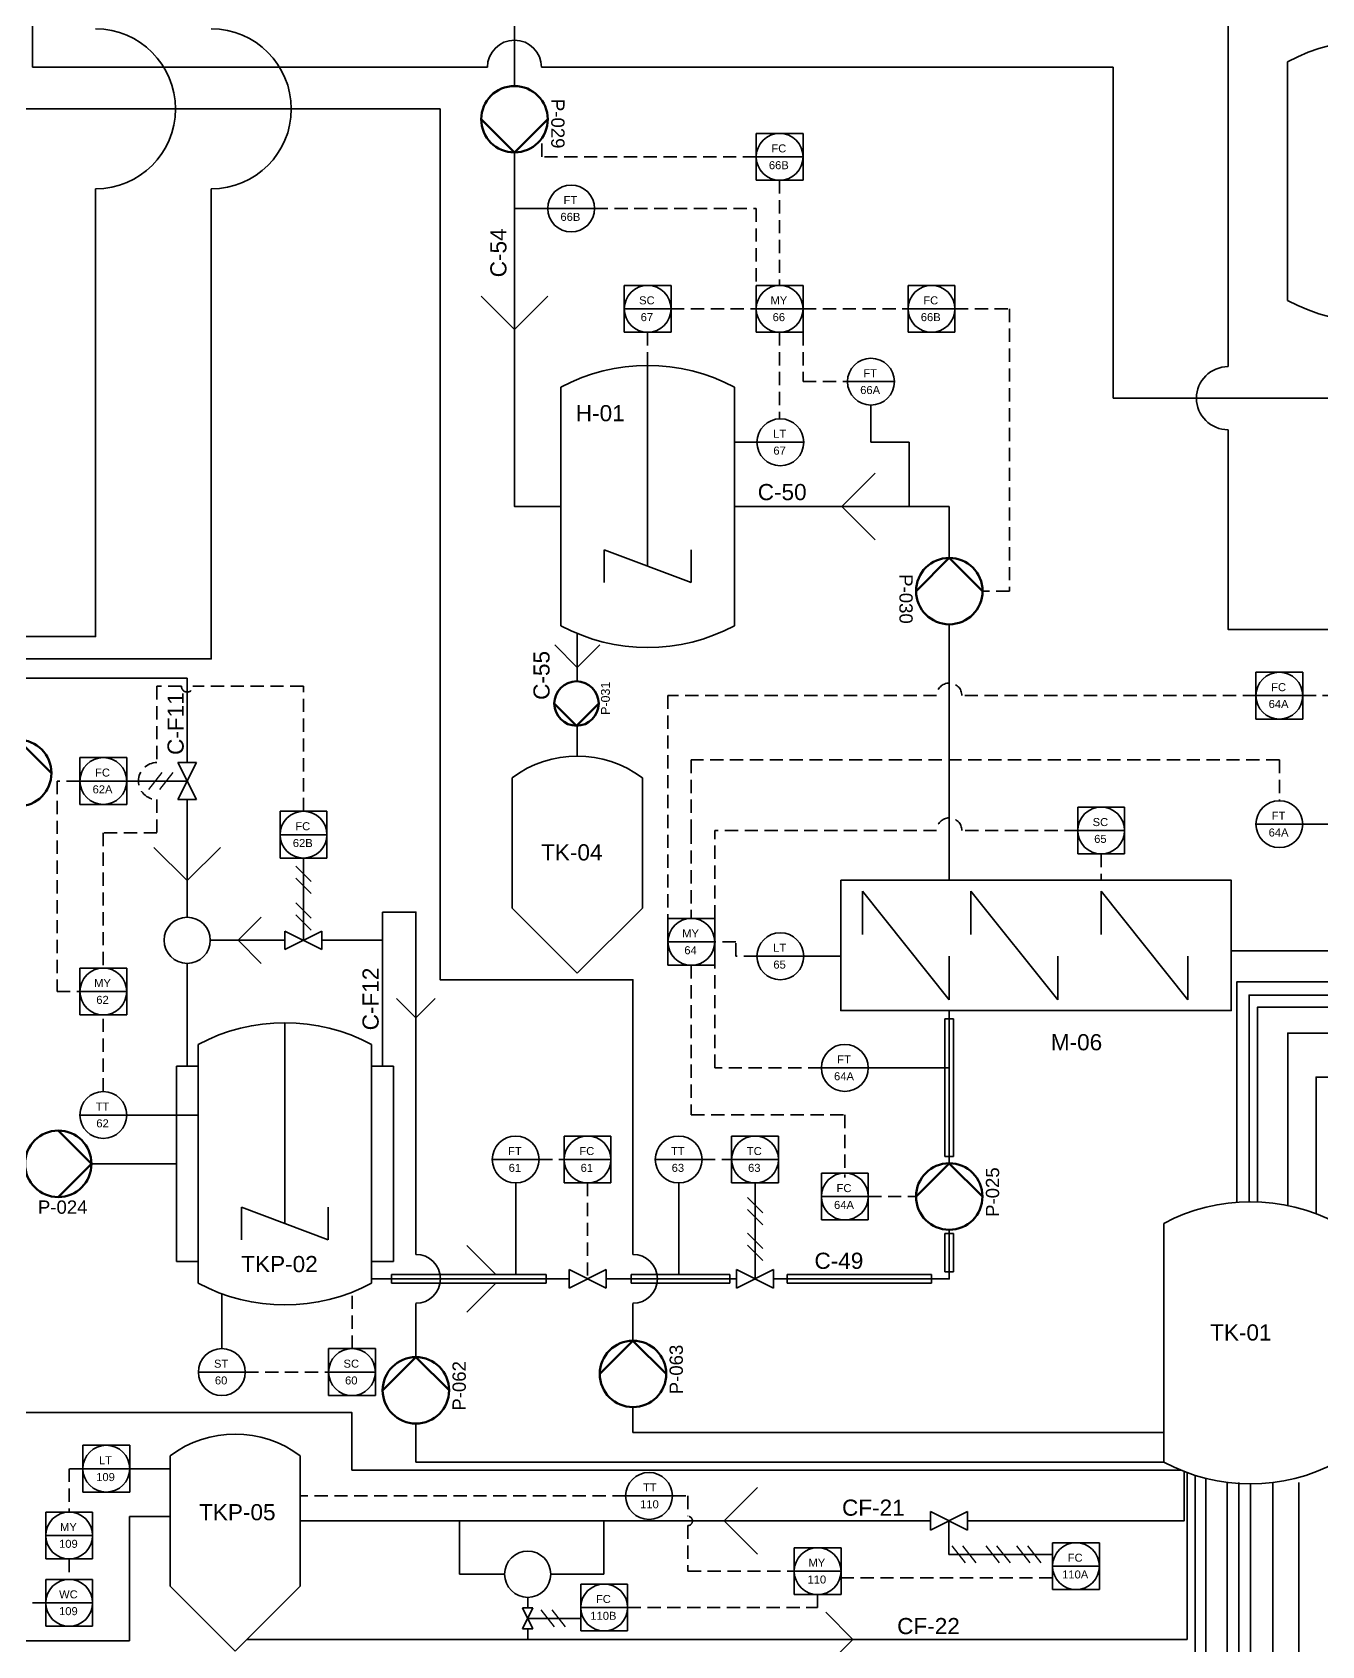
# Paper-space layout 'P&D' of a CAD drawing. Header units: inches, sheet in millimetres. Extents: x 10 to 410, y 10 to 291.
# Drawn here: x 196.4 to 257.3, y 71.1 to 147.3 of the extents above; entities that cross this region are included whole.
import ezdxf

# ---------------------------------------------------------------- set-up
doc = ezdxf.new("R2010")
doc.units = ezdxf.units.IN
doc.header["$LTSCALE"] = 5
doc.header["$MEASUREMENT"] = 0
doc.linetypes.add('DASHED2', pattern=[0.375, 0.25, -0.125])
doc.linetypes.add('LÍNEAS_OCULTAS2', pattern=[0.1875, 0.125, -0.0625])
doc.styles.add('TEXTO_CUADRO', font='arial.ttf', dxfattribs={"height": 2})
doc.styles.add('TEXTO_INSTRUMENTOS', font='arial.ttf', dxfattribs={"height": 1})

# ---------------------------------------------------------------- blocks, each defined once
blk = doc.blocks.new('vessel con camisa')
at = {"lineweight": 35}
for p, q in [((243.137, 255.095), (243.137, 244.095)), ((251.137, 255.095), (251.137, 244.095)), ((242.137, 254.095), (243.137, 254.095)), ((242.137, 245.095), (242.137, 254.095)), ((243.137, 254.095), (243.137, 245.095)), ((252.137, 254.095), (251.137, 254.095)), ((252.137, 245.095), (252.137, 254.095)), ((243.137, 245.095), (242.137, 245.095)), ((251.137, 245.095), (252.137, 245.095))]:
    blk.add_line(p, q, dxfattribs=at)
for centre, start, end in [((247.137, 247.595), 61.92751, 118.07249), ((247.137, 251.595), 241.92751, 298.07249)]:
    blk.add_arc(centre, 8.5, start, end, dxfattribs=at)
blk = doc.blocks.new('Valvula generica')
at = {"color": 7, "lineweight": 35}
for p, q in [((242.605, 259.104), (243.459, 257.398)), ((242.605, 259.104), (243.459, 259.104)), ((242.605, 257.398), (243.459, 259.104)), ((242.605, 257.398), (243.459, 257.398))]:
    blk.add_line(p, q, dxfattribs=at)
blk = doc.blocks.new('NEUMATICA_HORIZONTAL')
for p, q in [((-0.808, -0.394), (-0.192, 0.394)), ((-0.308, -0.394), (0.308, 0.394))]:
    blk.add_line(p, q)
blk = doc.blocks.new('NEUMATICA_VERTICAL')
for p, q in [((0.354, -0.079), (-0.354, 0.629)), ((0.354, -0.629), (-0.354, 0.079))]:
    blk.add_line(p, q)
blk = doc.blocks.new('mezclador generico')
at = {"lineweight": 35}
for p, q in [((205.312, 253.06), (206.312, 253.06)), ((206.312, 252.56), (206.312, 252.06)), ((206.312, 252.06), (206.312, 252.56)), ((206.312, 252.56), (210.312, 247.56)), ((206.312, 252.56), (206.312, 250.56)), ((211.312, 252.56), (215.312, 247.56)), ((211.312, 252.56), (211.312, 250.56)), ((217.312, 252.56), (221.312, 247.56)), ((217.312, 252.56), (217.312, 250.56)), ((210.312, 249.56), (210.312, 247.56)), ((215.312, 249.56), (215.312, 247.56)), ((221.312, 249.56), (221.312, 247.56)), ((210.312, 247.56), (210.312, 248.06)), ((211.312, 247.06), (210.312, 247.06))]:
    blk.add_line(p, q, dxfattribs=at)
for points in [[(205.312, 253.06), (205.312, 247.06), (211.312, 247.06)], [(205.312, 253.06), (211.312, 253.06)], [(211.312, 253.06), (217.312, 253.06)], [(217.312, 253.06), (223.312, 253.06), (223.312, 252.56)], [(211.312, 247.06), (223.312, 247.06), (223.312, 252.56)]]:
    blk.add_lwpolyline(points, dxfattribs=at)
blk = doc.blocks.new('vessel con agitador')
at = {"lineweight": 35}
for p, q in [((237.264, 259.369), (237.264, 250.869)), ((235.264, 250.869), (235.264, 249.369)), ((239.264, 249.369), (235.264, 250.869)), ((237.264, 250.869), (237.264, 250.119)), ((239.264, 250.869), (239.264, 249.369))]:
    blk.add_line(p, q, dxfattribs=at)
for points in [[(233.264, 258.369), (233.264, 247.369)], [(241.264, 247.369), (241.264, 247.369), (241.264, 258.369)]]:
    blk.add_lwpolyline(points, dxfattribs=at)
for centre, start, end in [((237.264, 250.869), 61.92751, 118.07249), ((237.264, 254.869), 241.92751, 298.07249)]:
    blk.add_arc(centre, 8.5, start, end, dxfattribs=at)
blk = doc.blocks.new('bomba')
at = {"lineweight": 100}
for p, q in [((186.71, 141.99), (191.7, 137)), ((191.7, 137), (186.71, 132)), ((191.71, 137), (191.7, 137)), ((186.71, 132), (186.71, 131.99))]:
    blk.add_line(p, q, dxfattribs=at)
blk.add_circle((186.71, 137), 5, dxfattribs=at)
at = {"lineweight": 100, "style": 'TEXTO_CUADRO'}
blk.add_attdef('P-101', (183.22, 129.4), '', height=2, dxfattribs=at)
blk = doc.blocks.new('VESSEL CONICO')
at = {"lineweight": 35}
for p, q in [((222.399, 129.706), (222.399, 123.706)), ((228.399, 123.706), (228.399, 129.706)), ((222.399, 123.706), (225.399, 120.706)), ((225.399, 120.706), (228.399, 123.706))]:
    blk.add_line(p, q, dxfattribs=at)
blk.add_arc((225.399, 125.706), 5, 53.1301, 126.8699, dxfattribs=at)
blk = doc.blocks.new('vessel with dished ends')
at = {"lineweight": 35}
for p, q in [((127.999, 243.232), (127.999, 254.232)), ((135.999, 254.232), (135.999, 243.232))]:
    blk.add_line(p, q, dxfattribs=at)
for centre, start, end in [((131.999, 246.732), 61.92751, 118.07249), ((131.999, 250.732), 241.92751, 298.07249)]:
    blk.add_arc(centre, 8.5, start, end, dxfattribs=at)

psp = doc.layouts.new('P&D')

# ---------------------------------------------------------------- linework, layer by layer
at = {"color": 18, "lineweight": 35, "true_color": 0x000000}
for p, q in [((196.379, 195.011), (196.379, 145.624)), ((196.379, 145.624), (206.572, 145.624)), ((217.86, 145.624), (206.572, 145.624)), ((247.396, 145.624), (220.414, 145.624)), ((247.396, 130.002), (247.396, 145.624)), ((258.452, 130.002), (247.396, 130.002)), ((208.295, 100.521), (208.295, 91.046)), ((208.295, 91.046), (206.246, 91.814)), ((206.246, 91.814), (206.246, 90.277)), ((210.343, 90.277), (210.343, 91.814)), ((208.295, 91.046), (210.343, 90.277))]:
    psp.add_line(p, q, dxfattribs=at)
at = {"lineweight": 35}
for p, q in [((219.137, 144.737), (219.137, 152.077)), ((230.548, 141.392), (230.548, 142.499)), ((230.548, 142.499), (231.655, 142.499)), ((232.761, 142.499), (231.655, 142.499)), ((232.761, 141.392), (232.761, 142.499)), ((230.548, 141.392), (232.761, 141.392)), ((230.548, 141.392), (230.548, 140.286)), ((232.761, 141.392), (232.761, 140.286)), ((230.548, 140.286), (231.655, 140.286)), ((232.761, 140.286), (231.655, 140.286)), ((220.706, 138.954), (222.919, 138.954)), ((219.137, 133.246), (217.567, 134.814)), ((219.137, 133.246), (220.706, 134.814)), ((224.318, 134.221), (224.318, 135.327)), ((224.318, 135.327), (225.424, 135.327)), ((226.531, 135.327), (225.424, 135.327)), ((226.531, 134.221), (226.531, 135.327)), ((230.548, 134.221), (230.548, 135.327)), ((230.548, 135.327), (231.655, 135.327)), ((232.761, 135.327), (231.655, 135.327)), ((232.761, 134.221), (232.761, 135.327)), ((237.72, 134.221), (237.72, 135.327)), ((237.72, 135.327), (238.826, 135.327)), ((239.933, 135.327), (238.826, 135.327)), ((239.933, 134.221), (239.933, 135.327)), ((224.318, 134.221), (226.531, 134.221)), ((224.318, 134.221), (224.318, 133.114)), ((226.531, 134.221), (226.531, 133.114)), ((230.548, 134.221), (232.761, 134.221)), ((230.548, 134.221), (230.548, 133.114)), ((232.761, 134.221), (232.761, 133.114)), ((237.72, 134.221), (239.933, 134.221)), ((237.72, 134.221), (237.72, 133.114)), ((239.933, 134.221), (239.933, 133.114)), ((224.318, 133.114), (225.424, 133.114)), ((226.531, 133.114), (225.424, 133.114)), ((230.548, 133.114), (231.655, 133.114)), ((232.761, 133.114), (231.655, 133.114)), ((237.72, 133.114), (238.826, 133.114)), ((239.933, 133.114), (238.826, 133.114)), ((234.86, 130.782), (237.072, 130.782)), ((230.583, 127.921), (232.796, 127.921)), ((234.594, 124.891), (236.161, 126.461)), ((239.665, 124.891), (229.522, 124.891)), ((234.594, 124.891), (236.161, 123.322)), ((239.665, 122.462), (239.665, 124.891)), ((222.101, 118.892), (222.101, 116.638)), ((222.1, 117.296), (221.036, 118.359)), ((222.1, 117.296), (223.164, 118.359)), ((254.143, 115.962), (254.143, 117.069)), ((254.143, 117.069), (255.249, 117.069)), ((256.356, 117.069), (255.249, 117.069)), ((256.356, 115.962), (256.356, 117.069)), ((254.143, 115.962), (256.356, 115.962)), ((254.143, 115.962), (254.143, 114.856)), ((256.356, 115.962), (256.356, 114.856)), ((222.101, 114.578), (222.101, 113.108)), ((254.143, 114.856), (255.249, 114.856)), ((256.356, 114.856), (255.249, 114.856)), ((198.616, 111.932), (198.616, 113.039)), ((198.616, 113.039), (199.723, 113.039)), ((200.829, 113.039), (199.723, 113.039)), ((200.829, 111.932), (200.829, 113.039)), ((198.616, 111.932), (200.829, 111.932)), ((198.616, 111.932), (198.616, 110.826)), ((200.829, 111.932), (200.829, 110.826)), ((198.616, 110.826), (199.723, 110.826)), ((198.616, 110.826), (199.723, 110.826)), ((200.829, 110.826), (199.723, 110.826)), ((208.07, 109.399), (208.07, 110.506)), ((208.07, 110.506), (209.176, 110.506)), ((210.283, 110.506), (209.176, 110.506)), ((210.283, 109.399), (210.283, 110.506)), ((245.73, 109.595), (245.73, 110.702)), ((245.73, 110.702), (246.836, 110.702)), ((247.942, 110.702), (246.836, 110.702)), ((247.942, 109.595), (247.942, 110.702)), ((254.143, 109.896), (256.356, 109.896)), ((208.07, 109.399), (210.283, 109.399)), ((208.07, 109.399), (208.07, 108.293)), ((210.283, 109.399), (210.283, 108.293)), ((245.73, 109.595), (247.942, 109.595)), ((245.73, 109.595), (245.73, 108.489)), ((247.942, 109.595), (247.942, 108.489)), ((208.07, 108.293), (209.176, 108.293)), ((208.07, 108.293), (209.176, 108.293)), ((210.283, 108.293), (209.176, 108.293)), ((245.73, 108.489), (246.836, 108.489)), ((247.942, 108.489), (246.836, 108.489)), ((226.38, 104.339), (226.38, 105.445)), ((226.38, 105.445), (227.486, 105.445)), ((228.592, 105.445), (227.486, 105.445)), ((228.592, 104.339), (228.592, 105.445)), ((226.38, 104.339), (228.592, 104.339)), ((226.38, 104.339), (226.38, 103.233)), ((228.592, 104.339), (228.592, 103.233)), ((230.583, 103.661), (232.796, 103.661)), ((252.982, 103.917), (259.729, 103.917)), ((198.616, 101.997), (198.616, 103.104)), ((198.616, 103.104), (199.723, 103.104)), ((200.829, 103.104), (199.723, 103.104)), ((200.829, 101.997), (200.829, 103.104)), ((226.38, 103.233), (227.486, 103.233)), ((226.38, 103.233), (227.486, 103.233)), ((228.592, 103.233), (227.486, 103.233)), ((198.616, 101.997), (200.829, 101.997)), ((198.616, 101.997), (198.616, 100.891)), ((200.829, 101.997), (200.829, 100.891)), ((198.616, 100.891), (199.723, 100.891)), ((198.616, 100.891), (199.723, 100.891)), ((200.829, 100.891), (199.723, 100.891)), ((239.461, 94.205), (239.461, 100.7)), ((239.461, 100.7), (239.87, 100.7)), ((239.87, 94.205), (239.87, 100.7)), ((233.625, 98.391), (235.838, 98.391)), ((198.616, 96.168), (200.829, 96.168)), ((221.482, 94.068), (221.482, 95.174)), ((221.482, 95.174), (222.588, 95.174)), ((223.694, 95.174), (222.588, 95.174)), ((223.694, 94.068), (223.694, 95.174)), ((229.39, 94.068), (229.39, 95.174)), ((229.39, 95.174), (230.496, 95.174)), ((231.602, 95.174), (230.496, 95.174)), ((231.602, 94.068), (231.602, 95.174)), ((199.164, 93.863), (203.173, 93.863)), ((218.087, 94.068), (220.3, 94.068)), ((221.482, 94.068), (223.694, 94.068)), ((221.482, 94.068), (221.482, 92.961)), ((223.694, 94.068), (223.694, 92.961)), ((225.782, 94.068), (227.995, 94.068)), ((229.39, 94.068), (231.602, 94.068)), ((229.39, 94.068), (229.39, 92.961)), ((231.602, 94.068), (231.602, 92.961)), ((239.461, 94.205), (239.87, 94.205)), ((221.482, 92.961), (222.588, 92.961)), ((223.694, 92.961), (222.588, 92.961)), ((229.39, 92.961), (230.496, 92.961)), ((231.602, 92.961), (230.496, 92.961)), ((233.625, 92.318), (233.625, 93.425)), ((233.625, 93.425), (234.732, 93.425)), ((235.838, 93.425), (234.732, 93.425)), ((235.838, 92.318), (235.838, 93.425)), ((233.625, 92.318), (235.838, 92.318)), ((233.625, 92.318), (233.625, 91.212)), ((235.838, 92.318), (235.838, 91.212)), ((233.625, 91.212), (234.732, 91.212)), ((235.838, 91.212), (234.732, 91.212)), ((218.258, 88.638), (216.895, 90.003)), ((239.461, 88.771), (239.461, 90.572)), ((239.461, 90.572), (239.87, 90.572)), ((239.87, 88.771), (239.87, 90.572)), ((212.392, 88.229), (212.392, 88.434)), ((213.334, 88.638), (220.631, 88.638)), ((213.334, 88.229), (213.334, 88.638)), ((220.631, 88.638), (220.631, 88.229)), ((223.462, 88.434), (229.622, 88.434)), ((224.644, 88.638), (229.312, 88.638)), ((224.644, 88.638), (224.644, 88.229)), ((229.312, 88.638), (229.312, 88.229)), ((231.37, 88.434), (236.836, 88.434)), ((232.007, 88.638), (238.82, 88.638)), ((232.007, 88.638), (232.007, 88.229)), ((238.82, 88.638), (238.82, 88.229)), ((239.461, 88.771), (239.87, 88.771)), ((213.334, 88.229), (220.631, 88.229)), ((218.258, 88.229), (216.895, 86.864)), ((224.644, 88.229), (229.312, 88.229)), ((232.007, 88.229), (238.82, 88.229)), ((210.361, 84.033), (210.361, 85.139)), ((210.361, 85.139), (211.467, 85.139)), ((212.574, 85.139), (211.467, 85.139)), ((212.574, 84.033), (212.574, 85.139)), ((204.215, 84.033), (206.427, 84.033)), ((210.361, 84.033), (212.574, 84.033)), ((210.361, 84.033), (210.361, 82.926)), ((212.574, 84.033), (212.574, 82.926)), ((210.361, 82.926), (211.467, 82.926)), ((212.574, 82.926), (211.467, 82.926)), ((198.757, 79.473), (198.757, 80.579)), ((198.757, 80.579), (199.864, 80.579)), ((200.97, 80.579), (199.864, 80.579)), ((200.97, 79.473), (200.97, 80.579)), ((198.757, 79.473), (200.97, 79.473)), ((198.757, 79.473), (198.757, 78.366)), ((200.97, 79.473), (200.97, 78.366)), ((198.757, 78.366), (199.864, 78.366)), ((200.97, 78.366), (199.864, 78.366)), ((226.595, 78.188), (224.383, 78.188)), ((197.005, 76.322), (197.005, 77.428)), ((197.005, 77.428), (198.111, 77.428)), ((199.218, 77.428), (198.111, 77.428)), ((199.218, 76.322), (199.218, 77.428)), ((200.959, 71.342), (200.959, 77.216)), ((200.959, 77.216), (202.88, 77.216)), ((197.005, 76.322), (199.218, 76.322)), ((197.005, 76.322), (197.005, 75.215)), ((199.218, 76.322), (199.218, 75.215)), ((232.342, 74.637), (232.342, 75.743)), ((232.342, 75.743), (233.448, 75.743)), ((234.554, 75.743), (233.448, 75.743)), ((234.554, 74.637), (234.554, 75.743)), ((244.54, 74.874), (244.54, 75.981)), ((244.54, 75.981), (245.646, 75.981)), ((246.753, 75.981), (245.646, 75.981)), ((246.753, 74.874), (246.753, 75.981)), ((197.005, 75.215), (198.111, 75.215)), ((199.218, 75.215), (198.111, 75.215)), ((232.342, 74.637), (234.554, 74.637)), ((232.342, 74.637), (232.342, 73.531)), ((234.554, 74.637), (234.554, 73.531)), ((244.54, 74.874), (246.753, 74.874)), ((244.54, 74.874), (244.54, 73.768)), ((246.753, 74.874), (246.753, 73.768)), ((197.005, 73.143), (197.005, 74.249)), ((197.005, 74.249), (198.111, 74.249)), ((199.218, 74.249), (198.111, 74.249)), ((199.218, 73.143), (199.218, 74.249)), ((222.264, 72.924), (222.264, 74.03)), ((222.264, 74.03), (223.371, 74.03)), ((224.477, 74.03), (223.371, 74.03)), ((224.477, 72.924), (224.477, 74.03)), ((197.005, 73.143), (199.218, 73.143)), ((197.005, 73.143), (197.005, 72.037)), ((199.218, 73.143), (199.218, 72.037)), ((232.342, 73.531), (233.448, 73.531)), ((234.554, 73.531), (233.448, 73.531)), ((244.54, 73.768), (245.646, 73.768)), ((246.753, 73.768), (245.646, 73.768)), ((222.264, 72.924), (224.477, 72.924)), ((222.264, 72.924), (222.264, 71.817)), ((224.477, 72.924), (224.477, 71.817)), ((197.005, 72.037), (198.111, 72.037)), ((199.218, 72.037), (198.111, 72.037)), ((222.264, 71.817), (223.371, 71.817)), ((224.477, 71.817), (223.371, 71.817)), ((186.248, 71.342), (200.959, 71.342))]:
    psp.add_line(p, q, dxfattribs=at)
at = {"color": 3, "linetype": 'LÍNEAS_OCULTAS2', "lineweight": 35}
for p, q in [((220.428, 141.392), (220.428, 142.28)), ((230.548, 141.392), (220.428, 141.392)), ((231.655, 140.286), (231.655, 135.327)), ((222.919, 138.954), (230.548, 138.954)), ((230.548, 138.954), (230.548, 135.327)), ((226.531, 134.221), (230.548, 134.221)), ((232.761, 134.221), (237.72, 134.221)), ((239.933, 134.221), (242.507, 134.221)), ((242.507, 134.221), (242.507, 120.895)), ((225.424, 133.114), (225.424, 131.549)), ((231.655, 133.114), (231.655, 129.027)), ((232.761, 133.114), (232.761, 130.782)), ((232.761, 130.782), (234.86, 130.782)), ((242.507, 120.895), (241.233, 120.895)), ((256.356, 115.962), (258.161, 115.962)), ((255.249, 112.929), (227.486, 112.929)), ((227.486, 112.929), (227.486, 109.595)), ((255.249, 112.929), (255.249, 111.003)), ((228.592, 105.445), (228.592, 109.595)), ((246.836, 108.489), (246.836, 107.246)), ((229.588, 104.339), (228.592, 104.339)), ((229.588, 103.661), (229.588, 104.339)), ((230.583, 103.661), (229.588, 103.661)), ((228.592, 98.391), (228.592, 103.233)), ((199.723, 97.274), (199.723, 100.891)), ((233.625, 98.391), (228.592, 98.391)), ((220.3, 94.068), (221.482, 94.068)), ((227.995, 94.068), (229.39, 94.068)), ((235.838, 92.318), (238.098, 92.318)), ((211.467, 85.139), (211.467, 87.803)), ((206.427, 84.033), (210.361, 84.033)), ((198.757, 79.473), (198.111, 79.473)), ((198.111, 79.473), (198.111, 77.428)), ((224.383, 78.188), (209.026, 78.188)), ((227.319, 76.788), (227.319, 74.637)), ((198.111, 75.215), (198.111, 74.249)), ((227.319, 74.637), (232.342, 74.637)), ((233.448, 72.924), (233.448, 73.531)), ((224.477, 72.924), (233.448, 72.924))]:
    psp.add_line(p, q, dxfattribs=at)
at = {"color": 3, "lineweight": 35}
for p, q in [((220.706, 138.954), (219.137, 138.954)), ((235.966, 129.676), (235.966, 127.921)), ((230.583, 127.921), (229.522, 127.921)), ((235.966, 127.921), (237.766, 127.921)), ((237.766, 127.921), (237.766, 124.891)), ((256.356, 109.896), (259.729, 109.896)), ((232.796, 103.661), (234.544, 103.661)), ((235.838, 98.391), (239.665, 98.391)), ((200.829, 96.168), (204.197, 96.168)), ((219.194, 92.961), (219.194, 88.638)), ((226.889, 92.961), (226.889, 88.638)), ((230.496, 92.961), (230.496, 88.434)), ((212.392, 88.434), (212.392, 88.229)), ((205.321, 85.139), (205.321, 87.728)), ((200.97, 79.473), (202.88, 79.473)), ((219.76, 72.41), (222.264, 72.41))]:
    psp.add_line(p, q, dxfattribs=at)
at = {"color": 5, "lineweight": 35}
for p, q in [((203.685, 112.806), (203.685, 116.79)), ((203.685, 105.504), (203.685, 111.058)), ((203.685, 107.232), (202.116, 108.799)), ((203.685, 107.232), (205.255, 108.799)), ((206.098, 104.413), (207.184, 105.501)), ((212.904, 104.413), (212.904, 105.742)), ((204.776, 104.413), (208.295, 104.413)), ((206.098, 104.413), (207.184, 103.326)), ((210.043, 104.413), (212.904, 104.413)), ((212.904, 98.472), (212.904, 104.413)), ((203.685, 98.472), (203.685, 103.323)), ((214.483, 100.756), (213.569, 101.669)), ((214.483, 100.756), (215.397, 101.669)), ((250.904, 71.419), (250.904, 79.286)), ((229.042, 77.009), (230.61, 78.578)), ((251.27, 70.009), (251.27, 79.161)), ((216.534, 74.492), (216.534, 77.009)), ((223.356, 74.492), (223.356, 77.009)), ((229.042, 77.009), (230.61, 75.439)), ((218.67, 74.492), (216.534, 74.492)), ((220.851, 74.492), (223.356, 74.492)), ((219.76, 73.401), (219.76, 72.899)), ((235.109, 71.419), (233.832, 72.698)), ((219.76, 71.921), (219.76, 71.419)), ((206.51, 71.419), (219.315, 71.419)), ((219.315, 71.419), (250.904, 71.419)), ((235.109, 71.419), (233.832, 70.14))]:
    psp.add_line(p, q, dxfattribs=at)
for points in [[(291.312, 158.705), (291.312, 143.263), (283.374, 143.263), (283.374, 129.345), (263.204, 129.345), (263.204, 101.83), (254.217, 101.83), (253.818, 101.83), (253.818, 92.075)], [(239.983, 156.532), (252.829, 156.532), (252.829, 131.493)], [(191.819, 143.657), (193.056, 143.657), (215.628, 143.657), (215.628, 106.113), (215.628, 106.113), (215.628, 102.55), (216.616, 102.55), (224.732, 102.55), (224.732, 89.589)], [(290.911, 141.439), (284.212, 141.439), (284.212, 128.234), (267.715, 128.234), (263.787, 128.234), (263.787, 101.252), (254.217, 101.252), (254.217, 92.069)], [(199.36, 139.882), (199.36, 118.753), (189.928, 118.753)], [(290.911, 139.865), (286.139, 139.865), (286.139, 125.633), (265.661, 125.633), (265.661, 100.034), (255.645, 100.034), (255.645, 91.896)], [(252.829, 128.511), (252.829, 119.089), (258.452, 119.089)], [(66.502, 119.472), (66.502, 114.382), (37.001, 114.382), (37.001, 64.125), (256.177, 64.125), (256.177, 78.822)], [(75.091, 119.16), (75.091, 112.882), (39.441, 112.882), (39.441, 65.616), (254.942, 65.616), (254.942, 78.822)], [(261.006, 119.089), (262.503, 119.089), (262.503, 102.456), (253.249, 102.456), (253.249, 92.069)], [(203.685, 116.79), (195.707, 116.79), (195.707, 113.874)], [(306.894, 117.046), (268.324, 117.046), (268.324, 97.96), (256.985, 97.96), (256.985, 91.505)], [(212.904, 105.742), (214.483, 105.742), (214.483, 89.589)], [(138.738, 95.911), (138.738, 68.067), (252.787, 68.067), (252.787, 78.828)], [(142.372, 94.285), (142.372, 68.924), (251.772, 68.924), (251.772, 79.019)], [(195.707, 92.716), (195.707, 82.121), (211.458, 82.121), (211.458, 79.407), (250.589, 79.407), (250.589, 79.407)], [(214.483, 87.278), (214.483, 84.74)], [(224.732, 87.278), (224.732, 85.514)], [(224.732, 82.378), (224.732, 81.184), (249.791, 81.184)], [(214.483, 81.605), (214.483, 79.783), (249.791, 79.783)], [(240.525, 77.009), (250.751, 77.009), (250.751, 79.343)], [(108.957, 76.55), (108.957, 66.337), (253.886, 66.337), (253.888, 78.758)], [(129.49, 76.55), (129.49, 66.966), (253.337, 66.966), (253.337, 78.828)], [(209.026, 77.009), (238.777, 77.009)]]:
    psp.add_lwpolyline(points, dxfattribs=at)
at = {"lineweight": 35}
for points in [[(221.327, 124.891), (219.137, 124.891), (219.137, 141.601)], [(239.665, 107.246), (239.665, 119.327)], [(239.665, 93.886), (239.665, 101.1)], [(236.836, 88.434), (239.665, 88.434), (239.665, 90.751)], [(212.392, 88.434), (221.714, 88.434)]]:
    psp.add_lwpolyline(points, dxfattribs=at)
at = {"color": 6, "lineweight": 35}
psp.add_lwpolyline([(189.928, 117.694), (204.823, 117.694), (204.823, 139.882)], dxfattribs=at)
at = {"color": 3, "linetype": 'LÍNEAS_OCULTAS2', "lineweight": 35}
for points in [[(203.413, 116.402), (202.257, 116.402), (202.257, 112.806)], [(209.176, 110.506), (209.176, 116.402), (203.957, 116.402)], [(239.07, 115.962), (226.38, 115.962), (226.38, 105.445)], [(254.143, 115.962), (240.261, 115.962)], [(198.616, 111.932), (197.539, 111.932), (197.539, 101.997), (198.616, 101.997)], [(202.257, 111.058), (202.257, 109.489), (199.723, 109.489), (199.723, 103.104)], [(227.486, 109.595), (227.486, 105.445)], [(239.07, 109.595), (228.592, 109.595)], [(245.73, 109.595), (240.261, 109.595)], [(227.486, 103.233), (227.486, 96.172), (234.732, 96.172), (234.732, 93.22)], [(222.588, 92.961), (222.588, 88.434)], [(226.595, 78.188), (227.319, 78.188), (227.319, 77.229)], [(244.54, 74.321), (234.554, 74.321)], [(197.005, 73.143), (194.155, 73.143), (194.155, 71.342)]]:
    psp.add_lwpolyline(points, dxfattribs=at)
at = {"color": 3, "lineweight": 35}
for points in [[(203.685, 111.932), (200.829, 111.932)], [(209.169, 104.413), (209.169, 108.293)], [(244.54, 75.428), (239.651, 75.428), (239.651, 77.009)]]:
    psp.add_lwpolyline(points, dxfattribs=at)
at = {"lineweight": 35}
for centre, radius in [((231.655, 141.392), 1.106), ((221.813, 138.954), 1.106), ((225.424, 134.221), 1.106), ((231.655, 134.221), 1.106), ((238.826, 134.221), 1.106), ((235.966, 130.782), 1.106), ((231.689, 127.921), 1.106), ((255.249, 115.962), 1.106), ((199.723, 111.932), 1.106), ((209.176, 109.399), 1.106), ((246.836, 109.595), 1.106), ((255.249, 109.896), 1.106), ((203.685, 104.413), 1.091), ((227.486, 104.339), 1.106), ((231.689, 103.661), 1.106), ((199.723, 101.997), 1.106), ((234.732, 98.391), 1.106), ((199.723, 96.168), 1.106), ((219.194, 94.068), 1.106), ((222.588, 94.068), 1.106), ((226.889, 94.068), 1.106), ((230.496, 94.068), 1.106), ((234.732, 92.318), 1.106), ((205.321, 84.033), 1.106), ((211.467, 84.033), 1.106), ((199.864, 79.473), 1.106), ((225.489, 78.188), 1.106), ((198.111, 76.322), 1.106), ((219.76, 74.492), 1.091), ((233.448, 74.637), 1.106), ((245.646, 74.874), 1.106), ((198.111, 73.143), 1.106), ((223.371, 72.924), 1.106)]:
    psp.add_circle(centre, radius, dxfattribs=at)
at = {"color": 5, "lineweight": 35}
for centre, radius, start, end in [((199.36, 143.657), 3.775, 270, 90), ((252.829, 130.002), 1.491, 90, 270), ((214.483, 88.434), 1.155, 270, 90), ((224.732, 88.434), 1.155, 270, 90)]:
    psp.add_arc(centre, radius, start, end, dxfattribs=at)
at = {"color": 6, "lineweight": 35}
psp.add_arc((204.823, 143.657), 3.775, 270, 90, dxfattribs=at)
at = {"lineweight": 35}
psp.add_arc((219.137, 145.624), 1.277, 0, 180, dxfattribs=at)
at = {"color": 3, "linetype": 'LÍNEAS_OCULTAS2', "lineweight": 35}
for centre, radius, start, end in [((239.665, 115.962), 0.596, 0, 180), ((203.685, 116.402), 0.272, 180, 0), ((202.257, 111.932), 0.874, 90, 270), ((239.665, 109.595), 0.596, 0, 180), ((227.319, 77.009), 0.22, 270.00001, 90.00001)]:
    psp.add_arc(centre, radius, start, end, dxfattribs=at)

# ---------------------------------------------------------------- block references
at = {"color": 3, "linetype": 'LÍNEAS_OCULTAS2', "lineweight": 35, "xscale": 1.024361001701435, "yscale": 1.024361001701435, "zscale": 1.024361001701435}
for name, p in [('vessel with dished ends', (124.514, -114.544)), ('vessel con agitador', (-17.619, -134.138)), ('Valvula generica', (-45.267, -152.61)), ('VESSEL CONICO', (-8.789, -20.782)), ('NEUMATICA_HORIZONTAL', (202.703, 111.932)), ('NEUMATICA_VERTICAL', (209.169, 107.269)), ('NEUMATICA_VERTICAL', (209.169, 105.534)), ('vessel con camisa', (-44.862, -161.812)), ('NEUMATICA_VERTICAL', (230.496, 91.627)), ('vessel with dished ends', (118.673, -169.374)), ('NEUMATICA_VERTICAL', (230.496, 89.943))]:
    psp.add_blockref(name, p, dxfattribs=at)
at = {"color": 1, "linetype": 'DASHED2', "lineweight": 35}
ref = psp.add_blockref('bomba', (262.115, 201.742), dxfattribs=dict(at, xscale=-0.3137173204244906, yscale=0.3137173204244906, zscale=0.3137173204244906, rotation=90.00000000000959))
ref.add_attrib('P-101', 'P-029', (220.873, 144.128), dxfattribs={"lineweight": 100, "height": 0.6274, "rotation": 270, "style": 'TEXTO_CUADRO'})
ref = psp.add_blockref('bomba', (196.687, 62.322), dxfattribs=dict(at, xscale=-0.3137173204244906, yscale=0.3137173204244906, zscale=0.3137173204244906, rotation=270.0000000000025))
ref.add_attrib('P-101', 'P-030', (237.31, 121.694), dxfattribs={"lineweight": 100, "height": 0.6274, "rotation": 270, "style": 'TEXTO_CUADRO'})
ref = psp.add_blockref('bomba', (250.814, 154.77), dxfattribs=dict(at, xscale=-0.2098497646053017, yscale=0.2098497646053017, zscale=0.2098497646053017, rotation=90.00000000000249))
ref.add_attrib('P-101', 'P-031', (223.64, 115.055), dxfattribs={"lineweight": 100, "height": 0.4197, "rotation": 90, "style": 'TEXTO_CUADRO'})
ref = psp.add_blockref('bomba', (152.729, 53.734), dxfattribs=dict(at, xscale=-0.3137173204244906, yscale=0.3137173204244906, zscale=0.3137173204244906, rotation=270))
ref.add_attrib('P-101', 'P-061', (193.971, 111.348), dxfattribs={"lineweight": 100, "height": 0.6274, "rotation": 90, "style": 'TEXTO_CUADRO'})
at = {"lineweight": 35, "xscale": 1.024361001701435, "yscale": 1.024361001701435, "zscale": 1.024361001701435}
psp.add_blockref('mezclador generico', (24.23, -151.979), dxfattribs=at)
at = {"color": 3, "linetype": 'LÍNEAS_OCULTAS2', "lineweight": 35}
for p, xscale, yscale, zscale, rotation in [((-55.373, 353.366), 1.024361001701435, 1.024361001701435, 1.024361001701435, 270), ((-41.954, 337.386), 1.024361001701435, 1.024361001701435, 1.024361001701435, 270), ((-34.046, 337.386), 1.024361001701435, 1.024361001701435, 1.024361001701435, 270), ((-24.891, 325.961), 1.024361001701435, 1.024361001701435, 1.024361001701435, 270), ((80.411, 220.486), -0.5733803714273225, 0.5733803714273225, 0.5733803714273225, 180)]:
    psp.add_blockref('Valvula generica', p, dxfattribs=dict(at, xscale=xscale, yscale=yscale, zscale=zscale, rotation=rotation))
at = {"color": 1, "linetype": 'DASHED2', "lineweight": 35}
ref = psp.add_blockref('bomba', (139.023, 50.884), dxfattribs=dict(at, xscale=0.3137173204244906, yscale=0.3137173204244906, zscale=0.3137173204244906))
ref.add_attrib('P-101', 'P-024', (196.637, 91.507), dxfattribs={"lineweight": 100, "height": 0.6274, "rotation": 360, "style": 'TEXTO_CUADRO'})
ref = psp.add_blockref('bomba', (282.644, 33.745), dxfattribs=dict(at, xscale=0.3137173204244906, yscale=0.3137173204244906, zscale=0.3137173204244906, rotation=90))
ref.add_attrib('P-101', 'P-025', (242.021, 91.359), dxfattribs={"lineweight": 100, "height": 0.6274, "rotation": 90, "style": 'TEXTO_CUADRO'})
ref = psp.add_blockref('bomba', (267.71, 25.373), dxfattribs=dict(at, xscale=0.3137173204244906, yscale=0.3137173204244906, zscale=0.3137173204244906, rotation=89.9999999999994))
ref.add_attrib('P-101', 'P-063', (227.087, 82.987), dxfattribs={"lineweight": 100, "height": 0.6274, "rotation": 90, "style": 'TEXTO_CUADRO'})
ref = psp.add_blockref('bomba', (257.461, 24.599), dxfattribs=dict(at, xscale=0.3137173204244906, yscale=0.3137173204244906, zscale=0.3137173204244906, rotation=89.9999999999994))
ref.add_attrib('P-101', 'P-062', (216.838, 82.213), dxfattribs={"lineweight": 100, "height": 0.6274, "rotation": 90, "style": 'TEXTO_CUADRO'})
at = {"color": 2, "linetype": 'LÍNEAS_OCULTAS2', "lineweight": 35, "xscale": 1.024361001701435, "yscale": 1.024361001701435, "zscale": 1.024361001701435}
psp.add_blockref('VESSEL CONICO', (-24.937, -52.784), dxfattribs=at)
at = {"color": 3, "lineweight": 35, "xscale": -1.024361001701435, "yscale": 1.024361001701435, "zscale": 1.024361001701435, "rotation": 180}
for p in [(240.61, 75.428), (242.218, 75.428), (243.671, 75.428), (221.212, 72.41)]:
    psp.add_blockref('NEUMATICA_HORIZONTAL', p, dxfattribs=at)

# ---------------------------------------------------------------- texts
at = {"lineweight": 35, "style": 'TEXTO_INSTRUMENTOS'}
for s, width, gutter_width, heights, insert, char_height, attachment_point in [('\\pxqc;FC', 1.44143, 1.889, [0], (230.898, 141.98), 0.3778, 1), ('\\pxqc;66B', 1.44143, 1.889, [0], (230.898, 140.804), 0.3778, 7), ('\\pxqc;FT', 1.44143, 1.889, [0], (221.056, 139.542), 0.3778, 1), ('\\pxqc;66B', 1.44143, 1.889, [0], (221.056, 138.366), 0.3778, 7), ('\\pxqc;SC', 1.44143, 1.889, [0], (224.668, 134.809), 0.3778, 1), ('\\pxqc;MY', 1.44143, 1.889, [0], (230.898, 134.809), 0.3778, 1), ('\\pxqc;FC', 1.44143, 1.889, [0], (238.07, 134.809), 0.3778, 1), ('\\pxqc;67', 1.44143, 1.889, [0], (224.668, 133.633), 0.3778, 7), ('\\pxqc;66', 1.44143, 1.889, [0], (230.898, 133.633), 0.3778, 7), ('\\pxqc;66B', 1.44143, 1.889, [0], (238.07, 133.633), 0.3778, 7), ('\\pxqc;FT', 1.44143, 1.889, [0], (235.209, 131.371), 0.3778, 1), ('\\pxqc;66A', 1.44143, 1.889, [0], (235.209, 130.194), 0.3778, 7), ('\\pxqc;H-01', 3.71842, 3.814, [0], (221.327, 129.677), 0.7627, 1), ('\\pxqc;LT', 1.44143, 1.889, [0], (230.933, 128.509), 0.3778, 1), ('\\pxqc;67', 1.44143, 1.889, [0], (230.933, 127.333), 0.3778, 7), ('\\pxqc;C-50', 3.05471, 3.814, [0.837], (230.248, 125.952), 0.7627, 1), ('\\pxqc;FC', 1.44143, 1.889, [0], (254.493, 116.55), 0.3778, 1), ('\\pxqc;64A', 1.44143, 1.889, [0], (254.493, 115.374), 0.3778, 7), ('\\pxqc;FC', 1.44143, 1.889, [0], (198.966, 112.52), 0.3778, 1), ('\\pxqc;62A', 1.44143, 1.889, [0], (198.966, 111.344), 0.3778, 7), ('\\pxqc;FT', 1.44143, 1.889, [0], (254.493, 110.484), 0.3778, 1), ('\\pxqc;FC', 1.44143, 1.889, [0], (208.42, 109.987), 0.3778, 1), ('\\pxqc;SC', 1.44143, 1.889, [0], (246.08, 110.183), 0.3778, 1), ('\\pxqc;64A', 1.44143, 1.889, [0], (254.493, 109.308), 0.3778, 7), ('\\pxqc;62B', 1.44143, 1.889, [0], (208.42, 108.811), 0.3778, 7), (' TK-04', 3.71842, 3.814, [0], (220.097, 108.946), 0.7627, 1), ('\\pxqc;65', 1.44143, 1.889, [0], (246.08, 109.007), 0.3778, 7), ('\\pxqc;MY', 1.44143, 1.889, [0], (226.73, 104.927), 0.3778, 1), ('\\pxqc;64', 1.44143, 1.889, [0], (226.73, 103.751), 0.3778, 7), ('\\pxqc;LT', 1.44143, 1.889, [0], (230.933, 104.249), 0.3778, 1), ('\\pxqc;65', 1.44143, 1.889, [0], (230.933, 103.073), 0.3778, 7), ('\\pxqc;MY', 1.44143, 1.889, [0], (198.966, 102.585), 0.3778, 1), ('\\pxqc;62', 1.44143, 1.889, [0.386], (198.966, 101.409), 0.3778, 7), ('\\pxqc;M-06', 2.91004, 3.814, [0], (244.217, 99.985), 0.7627, 1), ('\\pxqc;FT', 1.44143, 1.889, [0], (233.975, 98.979), 0.3778, 1), ('\\pxqc;64A', 1.44143, 1.889, [0], (233.975, 97.803), 0.3778, 7), ('\\pxqc;TT', 1.44143, 1.889, [0], (198.966, 96.756), 0.3778, 1), ('\\pxqc;62', 1.44143, 1.889, [0.386], (198.966, 95.579), 0.3778, 7), ('\\pxqc;FT', 1.44143, 1.889, [0], (218.437, 94.656), 0.3778, 1), ('\\pxqc;FC', 1.44143, 1.889, [0], (221.832, 94.656), 0.3778, 1), ('\\pxqc;TT', 1.44143, 1.889, [0], (226.132, 94.656), 0.3778, 1), ('\\pxqc;TC', 1.44143, 1.889, [0], (229.74, 94.656), 0.3778, 1), ('\\pxqc;61', 1.44143, 1.889, [0], (218.437, 93.479), 0.3778, 7), ('\\pxqc;61', 1.44143, 1.889, [0], (221.832, 93.479), 0.3778, 7), ('\\pxqc;63', 1.44143, 1.889, [0], (226.132, 93.479), 0.3778, 7), ('\\pxqc;63', 1.44143, 1.889, [0], (229.74, 93.479), 0.3778, 7), ('\\pxqc;FC', 1.44143, 1.889, [0], (233.975, 92.906), 0.3778, 1), ('\\pxqc;64A', 1.44143, 1.889, [0], (233.975, 91.73), 0.3778, 7), ('\\pxqc;TKP-02', 3.71842, 3.814, [0], (206.182, 89.513), 0.7627, 1), ('\\pxqc;C-49', 3.05471, 3.814, [0.837], (232.927, 89.669), 0.7627, 1), ('TK-01', 2.91004, 3.814, [0], (251.98, 86.286), 0.7627, 1), ('\\pxqc;ST', 1.44143, 1.889, [0], (204.565, 84.621), 0.3778, 1), ('\\pxqc;SC', 1.44143, 1.889, [0], (210.711, 84.621), 0.3778, 1), ('\\pxqc;60', 1.44143, 1.889, [0], (204.565, 83.445), 0.3778, 7), ('\\pxqc;60', 1.44143, 1.889, [0], (210.711, 83.445), 0.3778, 7), ('\\pxqc;LT', 1.44143, 1.889, [0], (199.107, 80.061), 0.3778, 1), ('\\pxqc;109', 1.44143, 1.889, [0], (199.107, 78.884), 0.3778, 7), ('\\pxqc;TT', 1.44143, 1.889, [0], (226.246, 78.777), 0.3778, 3), (' TKP-05', 3.71842, 3.814, [0], (203.949, 77.802), 0.7627, 1), ('110  ', 1.44143, 1.889, [0.386], (225.95, 77.6), 0.3778, 9), ('\\pxqc;CF-21', 2.91004, 3.814, [0], (234.626, 78.016), 0.7627, 1), ('\\pxqc;MY', 1.44143, 1.889, [0], (197.355, 76.91), 0.3778, 1), ('\\pxqc;109', 1.44143, 1.889, [0], (197.355, 75.733), 0.3778, 7), ('\\pxqc;FC', 1.44143, 1.889, [0], (244.89, 75.463), 0.3778, 1), ('\\pxqc;MY', 1.44143, 1.889, [0], (232.692, 75.225), 0.3778, 1), ('\\pxqc;110A', 1.44143, 1.889, [0], (244.89, 74.286), 0.3778, 7), ('\\pxqc;110', 1.44143, 1.889, [0], (232.692, 74.049), 0.3778, 7), ('\\pxqc;WC', 1.44143, 1.889, [0], (197.355, 73.731), 0.3778, 1), ('\\pxqc;FC', 1.44143, 1.889, [0], (222.614, 73.512), 0.3778, 1), ('\\pxqc;109', 1.44143, 1.889, [0], (197.355, 72.555), 0.3778, 7), ('\\pxqc;110B', 1.44143, 1.889, [0], (222.614, 72.335), 0.3778, 7), ('\\pxqc;CF-22', 2.91004, 3.814, [0], (237.23, 72.427), 0.7627, 1)]:
    psp.add_mtext_dynamic_manual_height_columns(s, width=width, gutter_width=gutter_width, heights=heights, dxfattribs=dict(at, insert=insert, char_height=char_height, attachment_point=attachment_point))
at = {"lineweight": 35, "char_height": 0.7627, "attachment_point": 1, "rotation": 90, "style": 'TEXTO_INSTRUMENTOS'}
for s, insert in [('\\pxqc;C-54', (217.996, 135.406)), ('C-55', (220.032, 115.762)), ('\\pxqc;C-F11', (202.755, 113.187)), ('\\pxqc;C-F12', (211.961, 100.189))]:
    psp.add_mtext_dynamic_manual_height_columns(s, width=2.91004, gutter_width=3.814, heights=[0], dxfattribs=dict(at, insert=insert))

doc.saveas('drawing.dxf')
